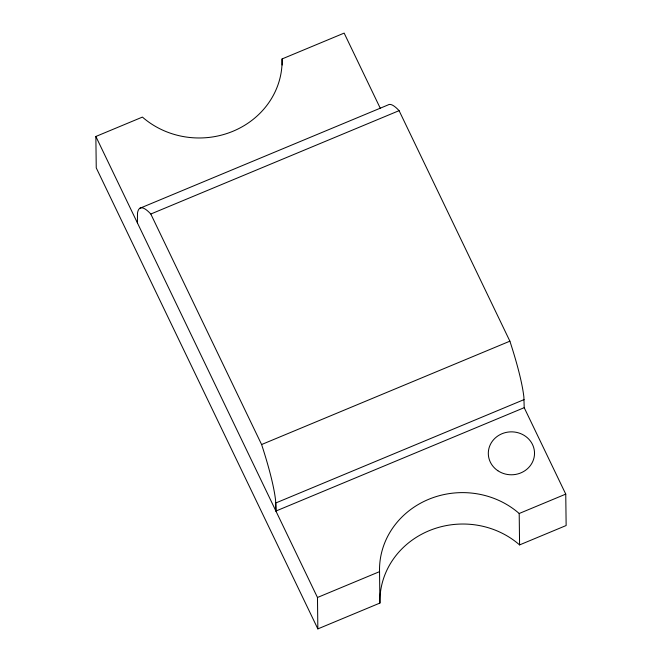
<?xml version="1.0" encoding="UTF-8"?>
<svg xmlns="http://www.w3.org/2000/svg" width="662" height="662" viewBox="0 0 662 662"><rect width="100%" height="100%" fill="white"/><g stroke="black" fill="none" stroke-linecap="round" stroke-linejoin="round"><path stroke-width="0.99" d="M139.823 208.29L388.106 104.927A136.24 20.009 67.4 0 1 399.087 110.662L509.889 341.17A136.24 20.009 67.4 0 1 523.882 397.068L524.205 407.676L275.922 511.047L275.599 500.439A136.24 20.009 67.4 0 0 261.606 444.533L150.804 214.025A136.24 20.009 67.4 0 0 137.489 213.131L137.415 222.912M524.205 407.676L565.753 494.117L566.142 525.529L519.587 544.909A82.841 76.974 -0.7 0 0 428.976 530.767A82.841 76.974 -0.7 0 0 379.922 603.057L317.851 628.9L96.247 167.883L95.858 136.471L142.413 117.091A82.841 76.974 -0.7 0 0 233.024 131.233A82.841 76.974 -0.7 0 0 282.078 58.943L344.149 33.1L380.336 108.386M150.804 214.025L399.087 110.662M261.606 444.533L509.889 341.17M524.105 399.591L275.822 502.963L275.922 511.047M317.851 628.9L317.47 597.488L379.541 571.645A82.841 76.974 -0.7 0 1 428.595 499.355A82.841 76.974 -0.7 0 1 519.198 513.497L565.753 494.117M95.858 136.471L317.47 597.488M519.198 513.497L519.587 544.909M379.541 571.645L379.922 603.057M282.078 58.943L282.144 65.025M497.849 470.723A23.112 21.474 -0.7 0 0 534.399 455.506A23.112 21.474 -0.7 0 0 501.995 433.726A23.112 21.474 -0.7 0 0 497.849 470.723"/></g></svg>
